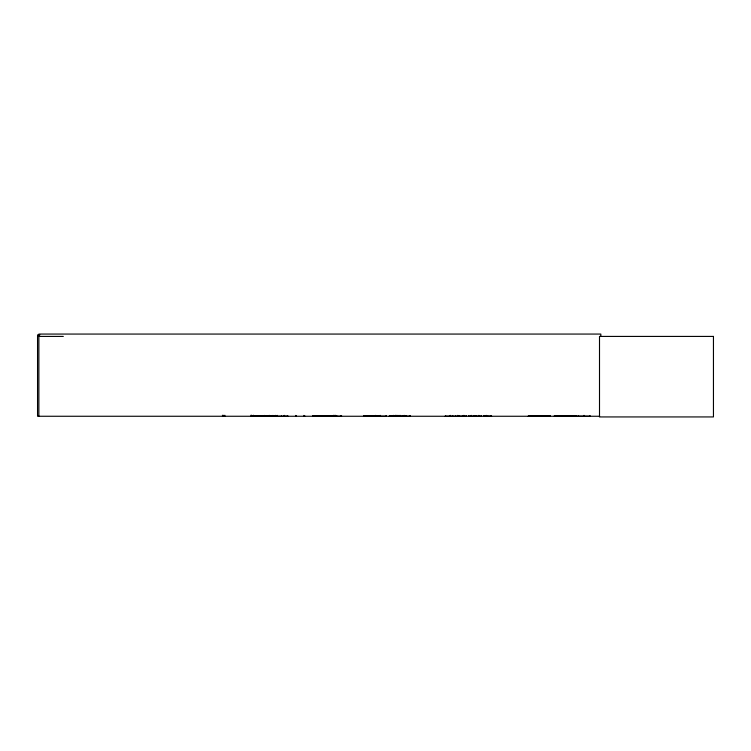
<?xml version="1.0" encoding="UTF-8"?>
<svg xmlns="http://www.w3.org/2000/svg" width="751" height="751" viewBox="0 0 751 751"><rect width="100%" height="100%" fill="white"/><g stroke="black" fill="none" stroke-linecap="round" stroke-linejoin="round"><path stroke-width="1.13" d="M328.891 416.232L328.891 415.594M329.407 416.232L329.417 415.594M340.973 416.092L340.973 415.594M341.498 416.261L341.489 415.594L341.489 416.261L312.942 416.214M402.311 416.232L402.311 415.594M380.156 416.157L380.081 415.425M271.937 416.261L272.162 415.594M389.14 416.261L410.356 416.195M393.167 416.157L393.233 415.594M445.071 416.261L452.853 416.176M466.39 416.176L466.455 415.65M481.391 416.176L481.457 415.65M275.533 416.176L275.476 415.425M332.233 416.176L332.195 415.65M335.8 416.092L335.819 415.425M263.826 416.176L263.873 415.65L263.911 416.261M445.465 416.176L445.531 415.65L445.606 416.261M271.12 416.176L271.195 415.65M336.551 416.176L336.636 415.65L336.711 416.261M275.955 416.176L276.039 415.65M39.897 334.908L37.55 334.908L37.55 416.261L599.655 416.261M37.55 336.42L63.309 336.42M253.19 415.735L272.613 415.735M312.951 415.735L331.989 415.735M363.512 415.735L378.551 415.735M550.145 415.904L528.3 416.242L550.145 416.223L550.126 415.622M576.139 415.904L554.304 415.904L576.139 416.223L576.12 415.622M253.153 415.951L272.641 415.951M312.923 415.932L332.017 415.951M363.484 415.932L378.579 415.932M528.3 416.063L550.145 416.063M554.304 416.063L576.139 416.063M253.171 416.214L282.113 416.232M283.578 416.261L283.578 415.594L283.653 416.092L288.112 416.176M363.503 416.214L386.512 416.232M466.455 416.092L455.294 416.176M481.457 416.092L468.831 416.176M483.757 415.65L491.614 416.232M284.16 416.176L284.216 415.425M397.157 416.176L397.082 415.65M281.681 416.176L281.616 415.65M275.288 416.157L275.335 415.425M462.672 416.176L462.607 415.65L462.541 416.261M410.084 416.176L410.037 415.65L409.99 416.261M400.311 416.176L400.443 415.425M400.03 416.157L400.086 415.425M406.197 416.176L406.15 415.65L406.103 416.261M396.143 416.176L396.134 415.425M375.735 416.157L375.678 415.594M405.587 416.232L405.042 416.232M398.593 416.261L398.049 416.261M395.373 416.092L395.467 415.425M402.386 416.176L402.386 415.594M600.828 336.42L600.828 334.064L38.874 334.064L38.874 416.261M590.07 415.594L590.07 416.261L577.998 416.176L577.998 415.594M584.24 415.425L584.24 416.261M583.827 415.425L583.827 416.261M491.079 415.594L491.079 416.261M486.451 415.425L486.451 416.261M486.197 415.425L486.197 416.261M483.691 415.594L483.691 416.261M481.522 415.594L481.522 416.261M479.016 415.425L479.016 416.261M478.762 415.425L478.762 416.261M476.078 415.594L476.078 416.261M474.134 415.594L474.134 416.261M471.459 415.425L471.459 416.261M471.196 415.425L471.196 416.261M468.699 415.594L468.699 416.261M466.521 415.594L466.521 416.261M464.024 415.425L464.024 416.261M463.761 415.425L463.761 416.261M459.143 415.594L459.143 416.261M457.913 415.425L457.913 416.261M457.659 415.425L457.659 416.261M455.162 415.594L455.162 416.261M452.984 415.594L452.984 416.261M450.487 415.425L450.487 416.261M450.225 415.425L450.225 416.261M404.404 415.425L404.404 416.261M404.057 415.425L404.057 416.261M403.616 415.594L403.616 416.261M403.259 415.594L403.259 416.261M399.964 415.594L399.964 416.261M399.776 415.594L399.776 416.261M399.166 415.425L399.166 416.261M398.819 415.425L398.819 416.261M398.349 415.594L398.349 416.261M397.786 415.425L397.786 416.261M397.373 415.425L397.373 416.261M396.997 415.594L396.997 416.261M396.49 415.425L396.547 416.261M396.068 415.425L396.068 416.261M395.824 415.594L395.824 416.261M395.57 415.425L395.514 416.261M395.157 415.425L395.157 416.261M393.608 415.425L393.608 416.261M393.458 415.425L393.458 416.261M392.557 415.594L392.557 416.261M391.543 415.594L391.543 416.261M389.487 415.594L389.487 416.261M386.183 415.594L386.183 416.261M380.447 415.425L380.447 416.261M380.203 415.594L380.203 416.261M375.8 415.425L375.8 416.261M375.444 415.425L375.444 416.261M369.708 415.594L369.708 416.261M335.885 415.594L335.885 416.261M335.669 415.425L335.659 416.261M335.256 415.425L335.237 416.261L335.134 415.425M334.711 415.425L334.73 416.261M333.829 415.256L333.829 416.261M332.834 415.594L332.834 416.261M332.271 415.594L332.271 416.261M304.606 415.594L304.606 416.261M304.559 415.594L304.559 416.261M303.911 415.425L303.911 416.261M295.594 415.425L295.594 416.261M287.53 415.594L287.53 416.261M284.357 415.425L284.357 416.261M281.541 415.594L281.541 416.261M277.335 415.425L277.335 416.261M277.119 415.425L277.119 416.261M276.115 415.594L276.115 416.261M275.195 415.594L275.195 416.261M272.923 415.425L272.923 416.261M272.266 415.594L272.228 416.261M271.261 415.594L271.261 416.261M269.346 415.425L269.346 416.261M269.121 415.425L269.121 416.261M264.915 415.594L264.915 416.261M264.605 415.425L264.605 416.261M253.312 415.256L253.312 416.261M251.651 415.256L251.651 416.261M250.965 415.256L250.965 416.261M224.84 415.256L224.84 416.261M223.188 415.256L223.188 416.261M222.493 415.256L222.493 416.261M713.45 336.42L599.505 336.42L599.505 416.936L713.45 416.936L713.45 336.42M390.313 416.261L390.313 415.594L390.229 416.261M296.279 416.261L296.279 415.594L296.241 416.261"/></g></svg>
